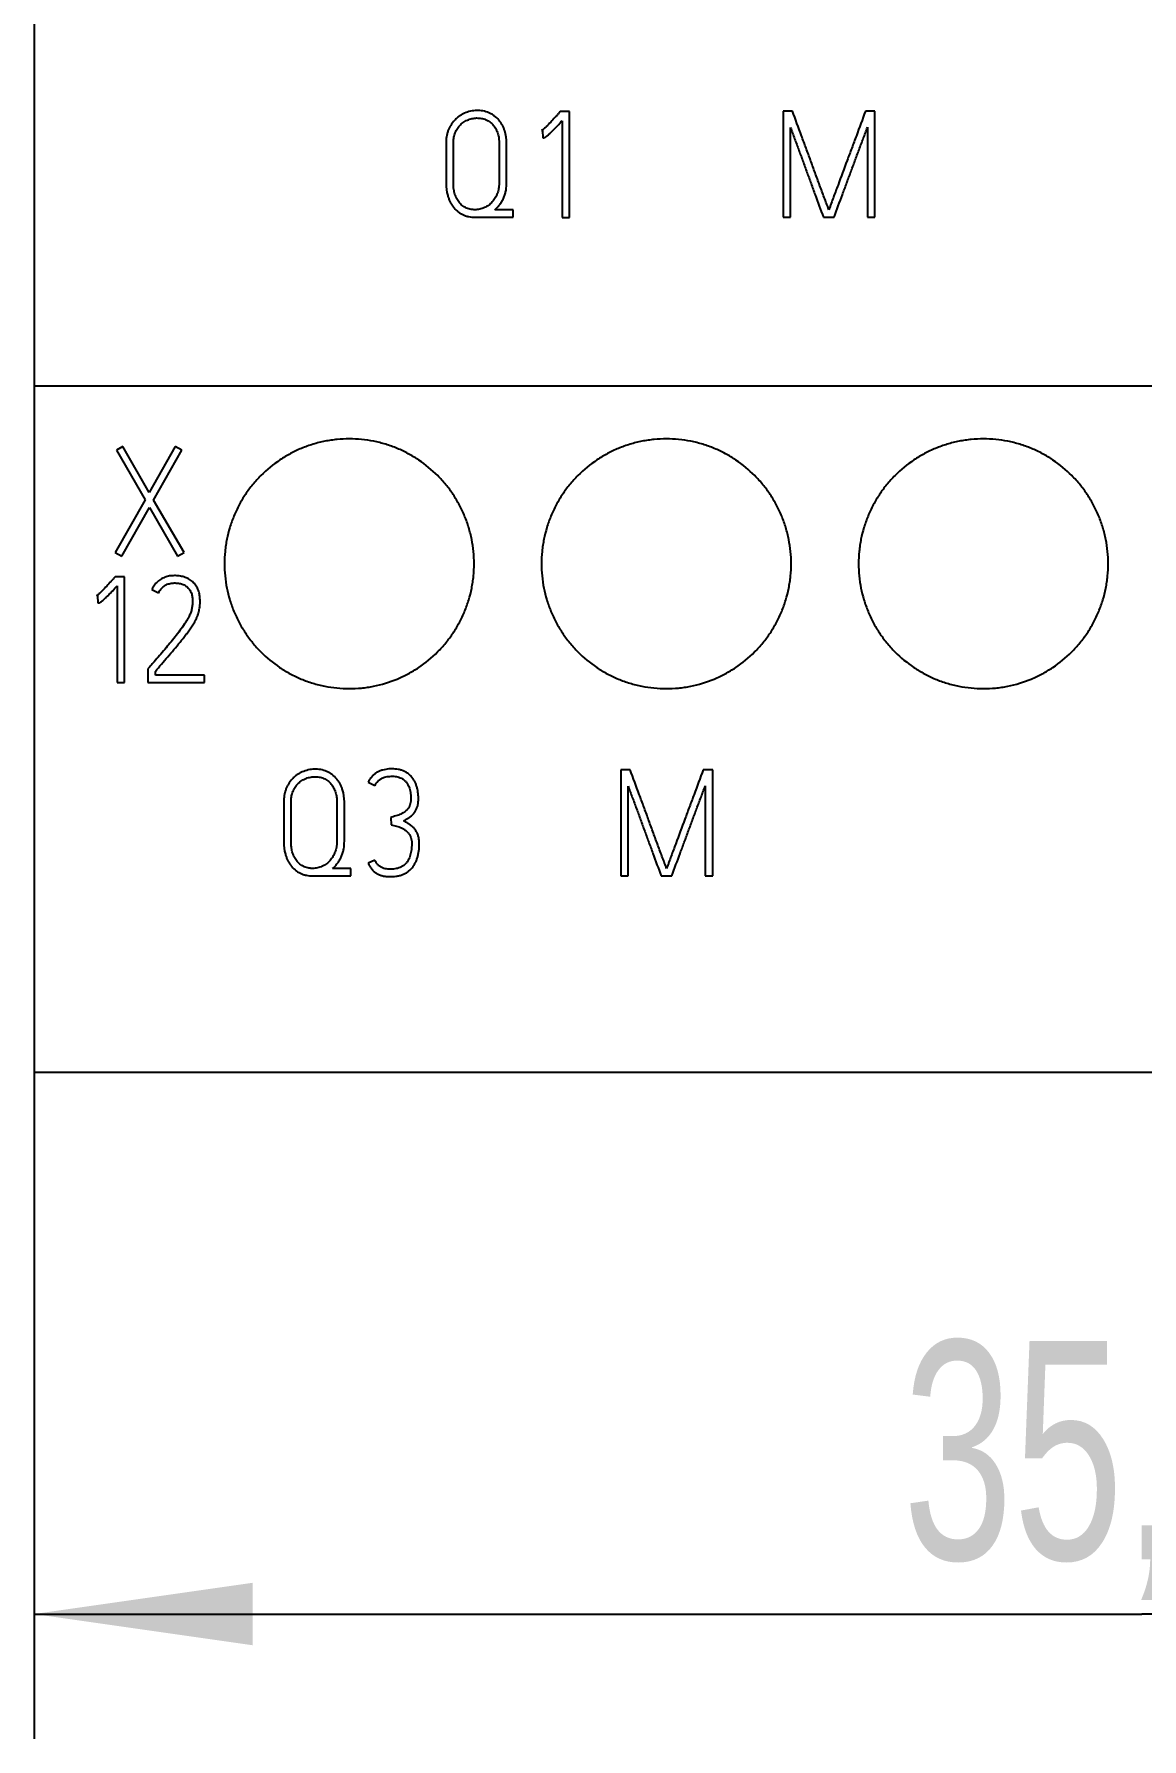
# Model space of a CAD drawing. Extents: x 0 to 420, y 0 to 297.
# Drawn here: x 109.27 to 127.02, y 130.97 to 158.27 of the extents above; entities that cross this region are included whole.
import ezdxf

# ---------------------------------------------------------------- set-up
doc = ezdxf.new("R2010")
doc.units = 0
doc.header["$LTSCALE"] = 23.1
for name, color, linetype in [('10000_FRONT', 7, 'CONTINUOUS'), ('10100_DIM_FRONT', 7, 'CONTINUOUS'), ('10500_FRONT_LABELING', 7, 'CONTINUOUS')]:
    doc.layers.add(name, color=color, linetype=linetype)
doc.styles.get("Standard").update_dxf_attribs({"font": 'txt', "width": 0.8})
doc.dimstyles.new('DIMSTYLE_1', dxfattribs={"dimtxt": 3.5, "dimasz": 3.5, "dimexe": 0.18, "dimexo": 0.0625, "dimgap": 0.09, "dimtad": 1, "dimtxsty": 'STANDARD', "dimcen": 0.09, "dimazin": 3, "dimtp": 0.05, "dimtm": 0.05, "dimtfac": 1, "dimtofl": 0, "dimtmove": 0, "dimatfit": 3, "dimtolj": 1})

# ---------------------------------------------------------------- blocks, each defined once
blk = doc.blocks.new('*D0')
at = {"layer": '10100_DIM_FRONT', "linetype": 'CONTINUOUS'}
for p, q in [((109.270844, 186.639203), (109.270844, 130.967761)), ((144.770844, 186.639203), (144.770844, 130.967761)), ((109.270844, 132.967761), (127.020844, 132.967761)), ((144.770844, 132.967761), (127.020844, 132.967761))]:
    blk.add_line(p, q, dxfattribs=at)
for points in [[(112.770844, 133.467761), (109.270844, 132.967761), (112.770844, 132.467761)], [(141.270844, 132.467761), (144.770844, 132.967761), (141.270844, 133.467761)]]:
    blk.add_solid(points, dxfattribs=at)
at = {"layer": '10100_DIM_FRONT', "linetype": 'CONTINUOUS', "width": 0.678571}
blk.add_text('35,5', height=3.5, dxfattribs=at).set_placement((123.190186, 133.842761))

msp = doc.modelspace()

# ---------------------------------------------------------------- linework, layer by layer
at = {"layer": '10000_FRONT', "color": 7, "linetype": 'CONTINUOUS'}
for p, q in [((109.271, 231.64), (109.271, 141.64)), ((109.271, 152.64), (144.771, 152.64)), ((144.771, 141.64), (109.271, 141.64))]:
    msp.add_line(p, q, dxfattribs=at)
for points, knots in [([(116.321, 149.79), (116.321, 149.856), (116.318, 149.921), (116.305, 150.051), (116.295, 150.115), (116.27, 150.242), (116.254, 150.306), (116.226, 150.4), (116.216, 150.431), (116.194, 150.493), (116.182, 150.523), (116.144, 150.614), (116.089, 150.732), (116.022, 150.844), (115.968, 150.925), (115.949, 150.952), (115.91, 151.005), (115.89, 151.031), (115.828, 151.107), (115.784, 151.156), (115.645, 151.294), (115.545, 151.377), (115.422, 151.46), (115.408, 151.469), (115.38, 151.487), (115.366, 151.495), (115.324, 151.521), (115.295, 151.537), (115.209, 151.584), (115.15, 151.612), (115.029, 151.662), (114.968, 151.684), (114.874, 151.713), (114.842, 151.721), (114.778, 151.738), (114.746, 151.745), (114.648, 151.764), (114.519, 151.784), (114.388, 151.79), (114.257, 151.79), (114.192, 151.787), (114.093, 151.778), (114.06, 151.773), (113.995, 151.764), (113.963, 151.758), (113.866, 151.739), (113.803, 151.723), (113.678, 151.685), (113.616, 151.663), (113.525, 151.625), (113.495, 151.612), (113.45, 151.591), (113.435, 151.584), (113.406, 151.569), (113.333, 151.531), (113.263, 151.489), (113.1, 151.38), (112.999, 151.297), (112.882, 151.18), (112.86, 151.156), (112.816, 151.108), (112.794, 151.083), (112.732, 151.007), (112.693, 150.955), (112.621, 150.846), (112.588, 150.79), (112.541, 150.704), (112.527, 150.674), (112.498, 150.615), (112.485, 150.585), (112.448, 150.494), (112.404, 150.371), (112.372, 150.245), (112.353, 150.15), (112.348, 150.117), (112.338, 150.053), (112.334, 150.02), (112.324, 149.922), (112.321, 149.856), (112.321, 149.79)], [0, 0, 0, 0, 0.03125, 0.03125, 0.0625, 0.0625, 0.09375, 0.09375, 0.109375, 0.109375, 0.125, 0.125, 0.15625, 0.1875, 0.1875, 0.203125, 0.203125, 0.21875, 0.21875, 0.25, 0.25, 0.3125, 0.3125, 0.320312, 0.320312, 0.328125, 0.328125, 0.34375, 0.34375, 0.375, 0.375, 0.40625, 0.40625, 0.421875, 0.421875, 0.4375, 0.4375, 0.46875, 0.5, 0.5, 0.53125, 0.53125, 0.546875, 0.546875, 0.5625, 0.5625, 0.59375, 0.59375, 0.625, 0.625, 0.640625, 0.640625, 0.648438, 0.648438, 0.65625, 0.6875, 0.6875, 0.75, 0.75, 0.765625, 0.765625, 0.78125, 0.78125, 0.8125, 0.8125, 0.84375, 0.84375, 0.859375, 0.859375, 0.875, 0.875, 0.90625, 0.9375, 0.9375, 0.953125, 0.953125, 0.96875, 0.96875, 1, 1, 1, 1]), ([(121.401, 149.79), (121.401, 149.856), (121.398, 149.921), (121.385, 150.051), (121.375, 150.115), (121.35, 150.242), (121.334, 150.306), (121.306, 150.4), (121.296, 150.431), (121.274, 150.493), (121.262, 150.523), (121.224, 150.614), (121.169, 150.732), (121.102, 150.844), (121.048, 150.925), (121.029, 150.952), (120.99, 151.005), (120.97, 151.031), (120.908, 151.107), (120.864, 151.156), (120.725, 151.294), (120.625, 151.377), (120.502, 151.46), (120.488, 151.469), (120.46, 151.487), (120.446, 151.495), (120.404, 151.521), (120.375, 151.537), (120.289, 151.584), (120.23, 151.612), (120.109, 151.662), (120.048, 151.684), (119.954, 151.713), (119.922, 151.721), (119.858, 151.738), (119.826, 151.745), (119.728, 151.764), (119.599, 151.784), (119.468, 151.79), (119.337, 151.79), (119.272, 151.787), (119.173, 151.778), (119.14, 151.773), (119.075, 151.764), (119.043, 151.758), (118.946, 151.739), (118.883, 151.723), (118.758, 151.685), (118.696, 151.663), (118.605, 151.625), (118.575, 151.612), (118.53, 151.591), (118.515, 151.584), (118.486, 151.569), (118.413, 151.531), (118.343, 151.489), (118.18, 151.38), (118.079, 151.297), (117.962, 151.18), (117.94, 151.156), (117.896, 151.108), (117.874, 151.083), (117.812, 151.007), (117.773, 150.955), (117.701, 150.846), (117.668, 150.79), (117.621, 150.704), (117.607, 150.674), (117.578, 150.615), (117.565, 150.585), (117.528, 150.494), (117.484, 150.371), (117.452, 150.245), (117.433, 150.15), (117.428, 150.117), (117.418, 150.053), (117.414, 150.02), (117.404, 149.922), (117.401, 149.856), (117.401, 149.79)], [0, 0, 0, 0, 0.03125, 0.03125, 0.0625, 0.0625, 0.09375, 0.09375, 0.109375, 0.109375, 0.125, 0.125, 0.15625, 0.1875, 0.1875, 0.203125, 0.203125, 0.21875, 0.21875, 0.25, 0.25, 0.3125, 0.3125, 0.320312, 0.320312, 0.328125, 0.328125, 0.34375, 0.34375, 0.375, 0.375, 0.40625, 0.40625, 0.421875, 0.421875, 0.4375, 0.4375, 0.46875, 0.5, 0.5, 0.53125, 0.53125, 0.546875, 0.546875, 0.5625, 0.5625, 0.59375, 0.59375, 0.625, 0.625, 0.640625, 0.640625, 0.648438, 0.648438, 0.65625, 0.6875, 0.6875, 0.75, 0.75, 0.765625, 0.765625, 0.78125, 0.78125, 0.8125, 0.8125, 0.84375, 0.84375, 0.859375, 0.859375, 0.875, 0.875, 0.90625, 0.9375, 0.9375, 0.953125, 0.953125, 0.96875, 0.96875, 1, 1, 1, 1]), ([(126.481, 149.79), (126.481, 149.856), (126.478, 149.921), (126.465, 150.051), (126.455, 150.115), (126.43, 150.242), (126.414, 150.306), (126.386, 150.4), (126.376, 150.431), (126.354, 150.493), (126.342, 150.523), (126.304, 150.614), (126.249, 150.732), (126.182, 150.844), (126.128, 150.925), (126.109, 150.952), (126.07, 151.005), (126.05, 151.031), (125.988, 151.107), (125.944, 151.156), (125.805, 151.294), (125.705, 151.377), (125.582, 151.46), (125.568, 151.469), (125.54, 151.487), (125.526, 151.495), (125.484, 151.521), (125.455, 151.537), (125.369, 151.584), (125.31, 151.612), (125.189, 151.662), (125.128, 151.684), (125.034, 151.713), (125.002, 151.721), (124.938, 151.738), (124.906, 151.745), (124.808, 151.764), (124.679, 151.784), (124.548, 151.79), (124.417, 151.79), (124.352, 151.787), (124.253, 151.778), (124.22, 151.773), (124.155, 151.764), (124.123, 151.758), (124.026, 151.739), (123.963, 151.723), (123.838, 151.685), (123.776, 151.663), (123.685, 151.625), (123.655, 151.612), (123.61, 151.591), (123.595, 151.584), (123.566, 151.569), (123.493, 151.531), (123.423, 151.489), (123.26, 151.38), (123.159, 151.297), (123.042, 151.18), (123.02, 151.156), (122.976, 151.108), (122.954, 151.083), (122.892, 151.007), (122.853, 150.955), (122.781, 150.846), (122.748, 150.79), (122.701, 150.704), (122.687, 150.674), (122.658, 150.615), (122.645, 150.585), (122.608, 150.494), (122.564, 150.371), (122.532, 150.245), (122.513, 150.15), (122.508, 150.117), (122.498, 150.053), (122.494, 150.02), (122.484, 149.922), (122.481, 149.856), (122.481, 149.79)], [0, 0, 0, 0, 0.03125, 0.03125, 0.0625, 0.0625, 0.09375, 0.09375, 0.109375, 0.109375, 0.125, 0.125, 0.15625, 0.1875, 0.1875, 0.203125, 0.203125, 0.21875, 0.21875, 0.25, 0.25, 0.3125, 0.3125, 0.320312, 0.320312, 0.328125, 0.328125, 0.34375, 0.34375, 0.375, 0.375, 0.40625, 0.40625, 0.421875, 0.421875, 0.4375, 0.4375, 0.46875, 0.5, 0.5, 0.53125, 0.53125, 0.546875, 0.546875, 0.5625, 0.5625, 0.59375, 0.59375, 0.625, 0.625, 0.640625, 0.640625, 0.648438, 0.648438, 0.65625, 0.6875, 0.6875, 0.75, 0.75, 0.765625, 0.765625, 0.78125, 0.78125, 0.8125, 0.8125, 0.84375, 0.84375, 0.859375, 0.859375, 0.875, 0.875, 0.90625, 0.9375, 0.9375, 0.953125, 0.953125, 0.96875, 0.96875, 1, 1, 1, 1]), ([(112.321, 149.79), (112.321, 149.724), (112.324, 149.659), (112.337, 149.53), (112.346, 149.465), (112.372, 149.338), (112.387, 149.275), (112.416, 149.181), (112.426, 149.15), (112.448, 149.088), (112.46, 149.057), (112.497, 148.966), (112.553, 148.849), (112.619, 148.737), (112.674, 148.655), (112.692, 148.629), (112.731, 148.576), (112.752, 148.55), (112.814, 148.473), (112.858, 148.425), (112.996, 148.286), (113.097, 148.203), (113.219, 148.121), (113.233, 148.112), (113.261, 148.094), (113.275, 148.085), (113.318, 148.06), (113.346, 148.044), (113.433, 147.997), (113.492, 147.969), (113.612, 147.919), (113.674, 147.897), (113.768, 147.868), (113.8, 147.859), (113.864, 147.843), (113.896, 147.836), (113.993, 147.816), (114.123, 147.797), (114.254, 147.79), (114.384, 147.79), (114.45, 147.793), (114.548, 147.803), (114.581, 147.807), (114.647, 147.817), (114.809, 147.845), (114.965, 147.892), (115.117, 147.955), (115.147, 147.968), (115.191, 147.99), (115.206, 147.997), (115.236, 148.012), (115.309, 148.05), (115.379, 148.092), (115.542, 148.201), (115.643, 148.284), (115.759, 148.4), (115.782, 148.424), (115.826, 148.473), (115.847, 148.498), (115.909, 148.574), (115.948, 148.626), (116.021, 148.734), (116.054, 148.79), (116.1, 148.877), (116.115, 148.906), (116.143, 148.966), (116.157, 148.996), (116.194, 149.086), (116.238, 149.209), (116.269, 149.335), (116.289, 149.431), (116.294, 149.463), (116.304, 149.528), (116.308, 149.56), (116.318, 149.659), (116.321, 149.724), (116.321, 149.79)], [0, 0, 0, 0, 0.03125, 0.03125, 0.0625, 0.0625, 0.09375, 0.09375, 0.109375, 0.109375, 0.125, 0.125, 0.15625, 0.1875, 0.1875, 0.203125, 0.203125, 0.21875, 0.21875, 0.25, 0.25, 0.3125, 0.3125, 0.320312, 0.320312, 0.328125, 0.328125, 0.34375, 0.34375, 0.375, 0.375, 0.40625, 0.40625, 0.421875, 0.421875, 0.4375, 0.4375, 0.46875, 0.5, 0.5, 0.53125, 0.53125, 0.546875, 0.546875, 0.5625, 0.625, 0.625, 0.640625, 0.640625, 0.648438, 0.648438, 0.65625, 0.6875, 0.6875, 0.75, 0.75, 0.765625, 0.765625, 0.78125, 0.78125, 0.8125, 0.8125, 0.84375, 0.84375, 0.859375, 0.859375, 0.875, 0.875, 0.90625, 0.9375, 0.9375, 0.953125, 0.953125, 0.96875, 0.96875, 1, 1, 1, 1]), ([(117.401, 149.79), (117.401, 149.724), (117.404, 149.659), (117.417, 149.53), (117.426, 149.465), (117.452, 149.338), (117.467, 149.275), (117.496, 149.181), (117.506, 149.15), (117.528, 149.088), (117.54, 149.057), (117.577, 148.966), (117.633, 148.849), (117.699, 148.737), (117.754, 148.655), (117.772, 148.629), (117.811, 148.576), (117.832, 148.55), (117.894, 148.473), (117.938, 148.425), (118.076, 148.286), (118.177, 148.203), (118.299, 148.121), (118.313, 148.112), (118.341, 148.094), (118.355, 148.085), (118.398, 148.06), (118.426, 148.044), (118.513, 147.997), (118.572, 147.969), (118.692, 147.919), (118.754, 147.897), (118.848, 147.868), (118.88, 147.859), (118.944, 147.843), (118.976, 147.836), (119.073, 147.816), (119.203, 147.797), (119.334, 147.79), (119.464, 147.79), (119.53, 147.793), (119.628, 147.803), (119.661, 147.807), (119.727, 147.817), (119.889, 147.845), (120.045, 147.892), (120.197, 147.955), (120.227, 147.968), (120.271, 147.99), (120.286, 147.997), (120.316, 148.012), (120.389, 148.05), (120.459, 148.092), (120.622, 148.201), (120.723, 148.284), (120.839, 148.4), (120.862, 148.424), (120.906, 148.473), (120.927, 148.498), (120.989, 148.574), (121.028, 148.626), (121.101, 148.734), (121.134, 148.79), (121.18, 148.877), (121.195, 148.906), (121.223, 148.966), (121.237, 148.996), (121.274, 149.086), (121.318, 149.209), (121.349, 149.335), (121.369, 149.431), (121.374, 149.463), (121.384, 149.528), (121.388, 149.56), (121.398, 149.659), (121.401, 149.724), (121.401, 149.79)], [0, 0, 0, 0, 0.03125, 0.03125, 0.0625, 0.0625, 0.09375, 0.09375, 0.109375, 0.109375, 0.125, 0.125, 0.15625, 0.1875, 0.1875, 0.203125, 0.203125, 0.21875, 0.21875, 0.25, 0.25, 0.3125, 0.3125, 0.320312, 0.320312, 0.328125, 0.328125, 0.34375, 0.34375, 0.375, 0.375, 0.40625, 0.40625, 0.421875, 0.421875, 0.4375, 0.4375, 0.46875, 0.5, 0.5, 0.53125, 0.53125, 0.546875, 0.546875, 0.5625, 0.625, 0.625, 0.640625, 0.640625, 0.648438, 0.648438, 0.65625, 0.6875, 0.6875, 0.75, 0.75, 0.765625, 0.765625, 0.78125, 0.78125, 0.8125, 0.8125, 0.84375, 0.84375, 0.859375, 0.859375, 0.875, 0.875, 0.90625, 0.9375, 0.9375, 0.953125, 0.953125, 0.96875, 0.96875, 1, 1, 1, 1]), ([(122.481, 149.79), (122.481, 149.724), (122.484, 149.659), (122.497, 149.53), (122.506, 149.465), (122.532, 149.338), (122.547, 149.275), (122.576, 149.181), (122.586, 149.15), (122.608, 149.088), (122.62, 149.057), (122.657, 148.966), (122.713, 148.849), (122.779, 148.737), (122.834, 148.655), (122.852, 148.629), (122.891, 148.576), (122.912, 148.55), (122.974, 148.473), (123.018, 148.425), (123.156, 148.286), (123.257, 148.203), (123.379, 148.121), (123.393, 148.112), (123.421, 148.094), (123.435, 148.085), (123.478, 148.06), (123.506, 148.044), (123.593, 147.997), (123.652, 147.969), (123.772, 147.919), (123.834, 147.897), (123.928, 147.868), (123.96, 147.859), (124.024, 147.843), (124.056, 147.836), (124.153, 147.816), (124.283, 147.797), (124.414, 147.79), (124.544, 147.79), (124.61, 147.793), (124.708, 147.803), (124.741, 147.807), (124.807, 147.817), (124.969, 147.845), (125.125, 147.892), (125.277, 147.955), (125.307, 147.968), (125.351, 147.99), (125.366, 147.997), (125.396, 148.012), (125.469, 148.05), (125.539, 148.092), (125.702, 148.201), (125.803, 148.284), (125.919, 148.4), (125.942, 148.424), (125.986, 148.473), (126.007, 148.498), (126.069, 148.574), (126.108, 148.626), (126.181, 148.734), (126.214, 148.79), (126.26, 148.877), (126.275, 148.906), (126.303, 148.966), (126.317, 148.996), (126.354, 149.086), (126.398, 149.209), (126.429, 149.335), (126.449, 149.431), (126.454, 149.463), (126.464, 149.528), (126.468, 149.56), (126.478, 149.659), (126.481, 149.724), (126.481, 149.79)], [0, 0, 0, 0, 0.03125, 0.03125, 0.0625, 0.0625, 0.09375, 0.09375, 0.109375, 0.109375, 0.125, 0.125, 0.15625, 0.1875, 0.1875, 0.203125, 0.203125, 0.21875, 0.21875, 0.25, 0.25, 0.3125, 0.3125, 0.320312, 0.320312, 0.328125, 0.328125, 0.34375, 0.34375, 0.375, 0.375, 0.40625, 0.40625, 0.421875, 0.421875, 0.4375, 0.4375, 0.46875, 0.5, 0.5, 0.53125, 0.53125, 0.546875, 0.546875, 0.5625, 0.625, 0.625, 0.640625, 0.640625, 0.648438, 0.648438, 0.65625, 0.6875, 0.6875, 0.75, 0.75, 0.765625, 0.765625, 0.78125, 0.78125, 0.8125, 0.8125, 0.84375, 0.84375, 0.859375, 0.859375, 0.875, 0.875, 0.90625, 0.9375, 0.9375, 0.953125, 0.953125, 0.96875, 0.96875, 1, 1, 1, 1])]:
    msp.add_open_spline(points, degree=3, knots=knots, dxfattribs=at)
at = {"layer": '10500_FRONT_LABELING', "color": 7, "linetype": 'CONTINUOUS'}
for p, q in [((117.701, 157.031), (117.684, 157.012)), ((117.849, 157.031), (117.701, 157.031)), ((117.849, 155.338), (117.849, 157.031)), ((121.271, 157.04), (121.271, 155.34)), ((121.422, 157.04), (121.271, 157.04)), ((122.744, 157.04), (122.591, 157.04)), ((122.744, 155.34), (122.744, 157.04)), ((117.731, 156.885), (117.731, 155.338)), ((121.391, 155.34), (121.391, 156.776)), ((122.624, 156.781), (122.624, 155.34)), ((115.871, 156.526), (115.871, 155.883)), ((115.989, 155.883), (115.989, 156.526)), ((116.722, 156.526), (116.722, 155.897)), ((116.842, 155.897), (116.842, 156.526)), ((117.401, 156.727), (117.415, 156.731)), ((117.415, 156.731), (117.422, 156.611)), ((116.946, 155.46), (116.654, 155.46)), ((116.946, 155.34), (116.946, 155.46)), ((116.333, 155.34), (116.946, 155.34)), ((117.731, 155.338), (117.849, 155.338)), ((121.271, 155.34), (121.391, 155.34)), ((121.917, 155.34), (122.089, 155.34)), ((122.624, 155.34), (122.744, 155.34)), ((110.691, 151.666), (110.59, 151.607)), ((110.59, 151.607), (111.049, 150.813)), ((111.116, 150.93), (110.691, 151.666)), ((111.533, 151.666), (111.116, 150.93)), ((111.186, 150.81), (111.639, 151.607)), ((111.639, 151.607), (111.533, 151.666)), ((111.049, 150.813), (110.571, 149.971)), ((111.674, 149.971), (111.186, 150.81)), ((110.675, 149.912), (111.118, 150.692)), ((111.118, 150.692), (111.571, 149.912)), ((110.571, 149.971), (110.675, 149.912)), ((111.571, 149.912), (111.674, 149.971)), ((110.57, 149.581), (110.554, 149.562)), ((110.719, 149.581), (110.57, 149.581)), ((110.601, 149.435), (110.601, 147.888)), ((110.719, 147.888), (110.719, 149.581)), ((111.16, 149.38), (111.266, 149.326)), ((110.271, 149.277), (110.285, 149.281)), ((110.285, 149.281), (110.292, 149.161)), ((111.11, 148.124), (111.096, 148.107)), ((111.096, 148.107), (111.096, 147.89)), ((111.214, 148.008), (111.214, 148.065)), ((112.002, 148.008), (111.214, 148.008)), ((112.002, 147.89), (112.002, 148.008)), ((110.601, 147.888), (110.719, 147.888)), ((111.096, 147.89), (112.002, 147.89)), ((118.671, 146.49), (118.671, 144.79)), ((118.822, 146.49), (118.671, 146.49)), ((120.144, 146.49), (119.991, 146.49)), ((120.144, 144.79), (120.144, 146.49)), ((114.624, 146.292), (114.733, 146.238)), ((118.791, 144.79), (118.791, 146.226)), ((120.024, 146.231), (120.024, 144.79)), ((113.271, 145.976), (113.271, 145.333)), ((113.389, 145.333), (113.389, 145.976)), ((114.122, 145.976), (114.122, 145.347)), ((114.242, 145.347), (114.242, 145.976)), ((114.985, 145.726), (114.992, 145.608)), ((114.733, 145.042), (114.624, 144.993)), ((113.733, 144.79), (114.346, 144.79)), ((114.346, 144.91), (114.054, 144.91)), ((114.346, 144.79), (114.346, 144.91)), ((118.671, 144.79), (118.791, 144.79)), ((119.317, 144.79), (119.489, 144.79)), ((120.024, 144.79), (120.144, 144.79))]:
    msp.add_line(p, q, dxfattribs=at)
for points, knots in [([(116.842, 156.526), (116.842, 156.593), (116.834, 156.658), (116.808, 156.738), (116.802, 156.753), (116.789, 156.784), (116.782, 156.799), (116.766, 156.828), (116.757, 156.842), (116.743, 156.863), (116.738, 156.869), (116.728, 156.883), (116.723, 156.889), (116.696, 156.921), (116.671, 156.943), (116.631, 156.973), (116.617, 156.982), (116.588, 156.999), (116.573, 157.006), (116.527, 157.026), (116.496, 157.036), (116.446, 157.045), (116.429, 157.047), (116.396, 157.049), (116.379, 157.05), (116.346, 157.049), (116.329, 157.048), (116.296, 157.044), (116.279, 157.041), (116.231, 157.03), (116.199, 157.019), (116.153, 156.999), (116.138, 156.992), (116.109, 156.975), (116.095, 156.966), (116.068, 156.947), (116.055, 156.937), (116.036, 156.921), (116.03, 156.915), (116.018, 156.903), (116.012, 156.897), (115.983, 156.867), (115.963, 156.84), (115.937, 156.798), (115.93, 156.783), (115.915, 156.753), (115.908, 156.738), (115.897, 156.707), (115.892, 156.691), (115.884, 156.659), (115.881, 156.642), (115.876, 156.61), (115.874, 156.593), (115.871, 156.56), (115.871, 156.543), (115.871, 156.526)], [0, 0, 0, 0, 0.125, 0.125, 0.15625, 0.15625, 0.1875, 0.1875, 0.21875, 0.21875, 0.234375, 0.234375, 0.25, 0.25, 0.3125, 0.3125, 0.34375, 0.34375, 0.375, 0.375, 0.4375, 0.4375, 0.46875, 0.46875, 0.5, 0.5, 0.53125, 0.53125, 0.5625, 0.5625, 0.625, 0.625, 0.65625, 0.65625, 0.6875, 0.6875, 0.71875, 0.71875, 0.734375, 0.734375, 0.75, 0.75, 0.8125, 0.8125, 0.84375, 0.84375, 0.875, 0.875, 0.90625, 0.90625, 0.9375, 0.9375, 0.96875, 0.96875, 1, 1, 1, 1]), ([(117.684, 157.012), (117.673, 156.999), (117.662, 156.987), (117.639, 156.962), (117.628, 156.95), (117.594, 156.913), (117.571, 156.888), (117.525, 156.84), (117.501, 156.815), (117.465, 156.78), (117.453, 156.769), (117.434, 156.752), (117.428, 156.747), (117.415, 156.736), (117.408, 156.731), (117.401, 156.727)], [0, 0, 0, 0, 0.125, 0.125, 0.25, 0.25, 0.5, 0.5, 0.75, 0.75, 0.875, 0.875, 0.9375, 0.9375, 1, 1, 1, 1]), ([(122.006, 155.46), (121.999, 155.476), (121.993, 155.493), (121.98, 155.526), (121.974, 155.542), (121.956, 155.591), (121.943, 155.624), (121.906, 155.723), (121.882, 155.788), (121.833, 155.92), (121.808, 155.986), (121.772, 156.085), (121.76, 156.118), (121.736, 156.184), (121.724, 156.217), (121.701, 156.283), (121.689, 156.316), (121.665, 156.382), (121.652, 156.415), (121.628, 156.48), (121.616, 156.513), (121.591, 156.579), (121.53, 156.744), (121.47, 156.909), (121.422, 157.04)], [0, 0, 0, 0, 0.03125, 0.03125, 0.0625, 0.0625, 0.125, 0.125, 0.25, 0.25, 0.375, 0.375, 0.4375, 0.4375, 0.5, 0.5, 0.5625, 0.5625, 0.625, 0.625, 0.6875, 0.6875, 0.75, 1, 1, 1, 1]), ([(122.591, 157.04), (122.543, 156.908), (122.494, 156.777), (122.421, 156.579), (122.397, 156.514), (122.347, 156.382), (122.322, 156.316), (122.249, 156.119), (122.201, 155.987), (122.127, 155.79), (122.102, 155.724), (122.066, 155.626), (122.054, 155.593), (122.036, 155.543), (122.03, 155.527), (122.018, 155.494), (122.012, 155.477), (122.006, 155.46)], [0, 0, 0, 0, 0.25, 0.25, 0.375, 0.375, 0.5, 0.5, 0.75, 0.75, 0.875, 0.875, 0.9375, 0.9375, 0.96875, 0.96875, 1, 1, 1, 1]), ([(115.989, 156.526), (115.989, 156.552), (115.99, 156.577), (115.998, 156.627), (116.004, 156.651), (116.016, 156.688), (116.021, 156.7), (116.032, 156.723), (116.038, 156.734), (116.051, 156.756), (116.057, 156.766), (116.072, 156.787), (116.081, 156.797), (116.106, 156.826), (116.125, 156.842), (116.156, 156.865), (116.167, 156.872), (116.189, 156.884), (116.201, 156.89), (116.236, 156.905), (116.26, 156.913), (116.298, 156.922), (116.31, 156.924), (116.336, 156.928), (116.348, 156.929), (116.374, 156.93), (116.386, 156.929), (116.412, 156.928), (116.425, 156.926), (116.462, 156.92), (116.487, 156.912), (116.522, 156.897), (116.533, 156.892), (116.555, 156.879), (116.566, 156.872), (116.597, 156.849), (116.615, 156.831), (116.648, 156.792), (116.662, 156.77), (116.679, 156.736), (116.684, 156.725), (116.694, 156.701), (116.698, 156.689), (116.709, 156.653), (116.714, 156.628), (116.721, 156.577), (116.722, 156.552), (116.722, 156.526)], [0, 0, 0, 0, 0.0625, 0.0625, 0.125, 0.125, 0.15625, 0.15625, 0.1875, 0.1875, 0.21875, 0.21875, 0.25, 0.25, 0.3125, 0.3125, 0.34375, 0.34375, 0.375, 0.375, 0.4375, 0.4375, 0.46875, 0.46875, 0.5, 0.5, 0.53125, 0.53125, 0.5625, 0.5625, 0.625, 0.625, 0.65625, 0.65625, 0.6875, 0.6875, 0.75, 0.75, 0.8125, 0.8125, 0.84375, 0.84375, 0.875, 0.875, 0.9375, 0.9375, 1, 1, 1, 1]), ([(117.422, 156.611), (117.427, 156.611), (117.431, 156.612), (117.44, 156.614), (117.444, 156.615), (117.452, 156.618), (117.456, 156.62), (117.464, 156.624), (117.467, 156.626), (117.478, 156.634), (117.485, 156.639), (117.499, 156.65), (117.505, 156.656), (117.525, 156.673), (117.537, 156.685), (117.562, 156.709), (117.575, 156.721), (117.612, 156.758), (117.636, 156.783), (117.684, 156.834), (117.707, 156.859), (117.731, 156.885)], [0, 0, 0, 0, 0.03125, 0.03125, 0.0625, 0.0625, 0.09375, 0.09375, 0.125, 0.125, 0.1875, 0.1875, 0.25, 0.25, 0.375, 0.375, 0.5, 0.5, 0.75, 0.75, 1, 1, 1, 1]), ([(121.391, 156.776), (121.412, 156.716), (121.434, 156.656), (121.478, 156.537), (121.501, 156.477), (121.545, 156.357), (121.567, 156.298), (121.61, 156.178), (121.632, 156.118), (121.665, 156.028), (121.676, 155.998), (121.698, 155.939), (121.709, 155.909), (121.742, 155.819), (121.764, 155.759), (121.829, 155.579), (121.873, 155.46), (121.917, 155.34)], [0, 0, 0, 0, 0.125, 0.125, 0.25, 0.25, 0.375, 0.375, 0.5, 0.5, 0.5625, 0.5625, 0.625, 0.625, 0.75, 0.75, 1, 1, 1, 1]), ([(122.089, 155.34), (122.133, 155.46), (122.178, 155.581), (122.244, 155.761), (122.267, 155.821), (122.3, 155.911), (122.311, 155.941), (122.333, 156.001), (122.344, 156.031), (122.378, 156.121), (122.4, 156.181), (122.444, 156.301), (122.467, 156.361), (122.511, 156.481), (122.534, 156.541), (122.579, 156.661), (122.602, 156.721), (122.624, 156.781)], [0, 0, 0, 0, 0.25, 0.25, 0.375, 0.375, 0.4375, 0.4375, 0.5, 0.5, 0.625, 0.625, 0.75, 0.75, 0.875, 0.875, 1, 1, 1, 1]), ([(115.871, 155.883), (115.871, 155.816), (115.879, 155.75), (115.902, 155.67), (115.908, 155.654), (115.92, 155.623), (115.926, 155.608), (115.941, 155.578), (115.948, 155.563), (115.961, 155.542), (115.966, 155.535), (115.975, 155.521), (115.98, 155.514), (116.005, 155.481), (116.028, 155.457), (116.067, 155.425), (116.081, 155.415), (116.109, 155.397), (116.138, 155.381), (116.169, 155.369), (116.201, 155.358), (116.217, 155.353), (116.266, 155.343), (116.299, 155.34), (116.333, 155.34)], [0, 0, 0, 0, 0.25, 0.25, 0.3125, 0.3125, 0.375, 0.375, 0.4375, 0.4375, 0.46875, 0.46875, 0.5, 0.5, 0.625, 0.625, 0.6875, 0.6875, 0.75, 0.8125, 0.8125, 0.875, 0.875, 1, 1, 1, 1]), ([(116.722, 155.897), (116.722, 155.87), (116.72, 155.844), (116.715, 155.805), (116.713, 155.792), (116.707, 155.766), (116.704, 155.754), (116.692, 155.716), (116.681, 155.692), (116.663, 155.657), (116.656, 155.645), (116.642, 155.623), (116.634, 155.612), (116.609, 155.582), (116.591, 155.563), (116.561, 155.538), (116.55, 155.53), (116.528, 155.516), (116.516, 155.509), (116.481, 155.491), (116.457, 155.481), (116.418, 155.47), (116.405, 155.468), (116.379, 155.463), (116.366, 155.462), (116.34, 155.46), (116.327, 155.46), (116.307, 155.461), (116.3, 155.462), (116.287, 155.463), (116.281, 155.464), (116.248, 155.469), (116.223, 155.477), (116.187, 155.493), (116.175, 155.499), (116.152, 155.512), (116.131, 155.528), (116.111, 155.545), (116.093, 155.564), (116.084, 155.574), (116.059, 155.606), (116.046, 155.628), (116.029, 155.664), (116.024, 155.676), (116.015, 155.701), (116.011, 155.713), (116.001, 155.751), (115.996, 155.777), (115.99, 155.83), (115.989, 155.856), (115.989, 155.883)], [0, 0, 0, 0, 0.0625, 0.0625, 0.09375, 0.09375, 0.125, 0.125, 0.1875, 0.1875, 0.21875, 0.21875, 0.25, 0.25, 0.3125, 0.3125, 0.34375, 0.34375, 0.375, 0.375, 0.4375, 0.4375, 0.46875, 0.46875, 0.5, 0.5, 0.53125, 0.53125, 0.546875, 0.546875, 0.5625, 0.5625, 0.625, 0.625, 0.65625, 0.65625, 0.6875, 0.71875, 0.71875, 0.75, 0.75, 0.8125, 0.8125, 0.84375, 0.84375, 0.875, 0.875, 0.9375, 0.9375, 1, 1, 1, 1]), ([(116.654, 155.46), (116.67, 155.474), (116.684, 155.488), (116.712, 155.518), (116.725, 155.534), (116.743, 155.558), (116.749, 155.567), (116.76, 155.584), (116.765, 155.593), (116.78, 155.62), (116.789, 155.638), (116.805, 155.675), (116.812, 155.695), (116.824, 155.734), (116.829, 155.754), (116.839, 155.815), (116.842, 155.855), (116.842, 155.897)], [0, 0, 0, 0, 0.125, 0.125, 0.25, 0.25, 0.3125, 0.3125, 0.375, 0.375, 0.5, 0.5, 0.625, 0.625, 0.75, 0.75, 1, 1, 1, 1]), ([(110.554, 149.562), (110.543, 149.549), (110.531, 149.537), (110.509, 149.512), (110.497, 149.5), (110.463, 149.463), (110.441, 149.438), (110.394, 149.39), (110.371, 149.366), (110.335, 149.33), (110.323, 149.319), (110.304, 149.302), (110.298, 149.297), (110.285, 149.286), (110.278, 149.281), (110.271, 149.277)], [0, 0, 0, 0, 0.125, 0.125, 0.25, 0.25, 0.5, 0.5, 0.75, 0.75, 0.875, 0.875, 0.9375, 0.9375, 1, 1, 1, 1]), ([(110.292, 149.161), (110.297, 149.161), (110.301, 149.162), (110.309, 149.164), (110.314, 149.165), (110.322, 149.168), (110.326, 149.17), (110.333, 149.174), (110.337, 149.176), (110.348, 149.184), (110.355, 149.189), (110.368, 149.2), (110.375, 149.206), (110.395, 149.223), (110.407, 149.235), (110.432, 149.259), (110.445, 149.271), (110.482, 149.308), (110.506, 149.333), (110.554, 149.384), (110.577, 149.409), (110.601, 149.435)], [0, 0, 0, 0, 0.03125, 0.03125, 0.0625, 0.0625, 0.09375, 0.09375, 0.125, 0.125, 0.1875, 0.1875, 0.25, 0.25, 0.375, 0.375, 0.5, 0.5, 0.75, 0.75, 1, 1, 1, 1]), ([(111.266, 149.326), (111.275, 149.346), (111.287, 149.365), (111.307, 149.39), (111.315, 149.398), (111.331, 149.414), (111.347, 149.428), (111.365, 149.44), (111.384, 149.451), (111.394, 149.456), (111.424, 149.469), (111.446, 149.474), (111.478, 149.479), (111.489, 149.48), (111.511, 149.482), (111.522, 149.482), (111.555, 149.481), (111.577, 149.479), (111.609, 149.473), (111.62, 149.471), (111.641, 149.465), (111.651, 149.461), (111.672, 149.453), (111.681, 149.448), (111.7, 149.437), (111.71, 149.43), (111.726, 149.417), (111.734, 149.409), (111.745, 149.397), (111.749, 149.393), (111.756, 149.384), (111.759, 149.38), (111.768, 149.366), (111.774, 149.357), (111.784, 149.337), (111.788, 149.327), (111.799, 149.296), (111.803, 149.274), (111.808, 149.242), (111.809, 149.231), (111.81, 149.21), (111.811, 149.199), (111.81, 149.166), (111.809, 149.144), (111.803, 149.101), (111.799, 149.08), (111.792, 149.048), (111.789, 149.038), (111.783, 149.017), (111.78, 149.006), (111.768, 148.976), (111.759, 148.956), (111.74, 148.918), (111.729, 148.899), (111.706, 148.862), (111.695, 148.844), (111.659, 148.79), (111.634, 148.755), (111.583, 148.685), (111.556, 148.651), (111.502, 148.584), (111.475, 148.55), (111.419, 148.484), (111.392, 148.451), (111.336, 148.385), (111.308, 148.352), (111.252, 148.287), (111.223, 148.254), (111.181, 148.205), (111.167, 148.189), (111.138, 148.156), (111.124, 148.14), (111.11, 148.124)], [0, 0, 0, 0, 0.03125, 0.03125, 0.046875, 0.046875, 0.0625, 0.078125, 0.078125, 0.09375, 0.09375, 0.125, 0.125, 0.140625, 0.140625, 0.15625, 0.15625, 0.1875, 0.1875, 0.203125, 0.203125, 0.21875, 0.21875, 0.234375, 0.234375, 0.25, 0.25, 0.265625, 0.265625, 0.273438, 0.273438, 0.28125, 0.28125, 0.296875, 0.296875, 0.3125, 0.3125, 0.34375, 0.34375, 0.359375, 0.359375, 0.375, 0.375, 0.40625, 0.40625, 0.4375, 0.4375, 0.453125, 0.453125, 0.46875, 0.46875, 0.5, 0.5, 0.53125, 0.53125, 0.5625, 0.5625, 0.625, 0.625, 0.6875, 0.6875, 0.75, 0.75, 0.8125, 0.8125, 0.875, 0.875, 0.9375, 0.9375, 0.96875, 0.96875, 1, 1, 1, 1]), ([(111.214, 148.065), (111.247, 148.104), (111.28, 148.143), (111.346, 148.221), (111.379, 148.26), (111.446, 148.338), (111.479, 148.377), (111.545, 148.455), (111.577, 148.495), (111.642, 148.574), (111.674, 148.614), (111.72, 148.675), (111.735, 148.696), (111.765, 148.737), (111.78, 148.758), (111.808, 148.801), (111.822, 148.823), (111.848, 148.867), (111.86, 148.89), (111.881, 148.936), (111.891, 148.96), (111.907, 149.008), (111.913, 149.033), (111.923, 149.084), (111.927, 149.109), (111.931, 149.16), (111.931, 149.185), (111.929, 149.236), (111.927, 149.262), (111.918, 149.313), (111.912, 149.338), (111.899, 149.374), (111.893, 149.387), (111.882, 149.41), (111.876, 149.421), (111.862, 149.443), (111.855, 149.453), (111.839, 149.473), (111.83, 149.482), (111.812, 149.501), (111.802, 149.51), (111.782, 149.526), (111.771, 149.533), (111.749, 149.546), (111.738, 149.552), (111.714, 149.563), (111.702, 149.568), (111.666, 149.581), (111.641, 149.587), (111.603, 149.594), (111.59, 149.596), (111.564, 149.598), (111.551, 149.599), (111.512, 149.6), (111.487, 149.599), (111.448, 149.595), (111.435, 149.593), (111.41, 149.588), (111.397, 149.584), (111.36, 149.573), (111.337, 149.562), (111.303, 149.543), (111.292, 149.536), (111.271, 149.521), (111.251, 149.505), (111.233, 149.487), (111.215, 149.468), (111.207, 149.458), (111.184, 149.426), (111.17, 149.404), (111.16, 149.38)], [0, 0, 0, 0, 0.0625, 0.0625, 0.125, 0.125, 0.1875, 0.1875, 0.25, 0.25, 0.3125, 0.3125, 0.34375, 0.34375, 0.375, 0.375, 0.40625, 0.40625, 0.4375, 0.4375, 0.46875, 0.46875, 0.5, 0.5, 0.53125, 0.53125, 0.5625, 0.5625, 0.59375, 0.59375, 0.625, 0.625, 0.640625, 0.640625, 0.65625, 0.65625, 0.671875, 0.671875, 0.6875, 0.6875, 0.703125, 0.703125, 0.71875, 0.71875, 0.734375, 0.734375, 0.75, 0.75, 0.78125, 0.78125, 0.796875, 0.796875, 0.8125, 0.8125, 0.84375, 0.84375, 0.859375, 0.859375, 0.875, 0.875, 0.90625, 0.90625, 0.921875, 0.921875, 0.9375, 0.953125, 0.953125, 0.96875, 0.96875, 1, 1, 1, 1]), ([(114.242, 145.976), (114.242, 146.043), (114.234, 146.108), (114.208, 146.187), (114.202, 146.203), (114.189, 146.234), (114.182, 146.249), (114.166, 146.278), (114.158, 146.292), (114.144, 146.312), (114.139, 146.319), (114.128, 146.332), (114.123, 146.339), (114.096, 146.37), (114.072, 146.393), (114.032, 146.423), (114.018, 146.432), (113.988, 146.449), (113.974, 146.456), (113.928, 146.476), (113.896, 146.486), (113.846, 146.495), (113.829, 146.497), (113.796, 146.499), (113.779, 146.5), (113.746, 146.499), (113.729, 146.498), (113.696, 146.494), (113.679, 146.491), (113.63, 146.48), (113.599, 146.469), (113.56, 146.452), (113.553, 146.449), (113.538, 146.441), (113.53, 146.437), (113.509, 146.425), (113.495, 146.416), (113.467, 146.397), (113.454, 146.387), (113.435, 146.37), (113.429, 146.365), (113.417, 146.353), (113.411, 146.347), (113.383, 146.317), (113.363, 146.29), (113.337, 146.248), (113.329, 146.233), (113.315, 146.203), (113.308, 146.187), (113.297, 146.156), (113.292, 146.141), (113.284, 146.109), (113.281, 146.092), (113.276, 146.059), (113.274, 146.043), (113.271, 146.01), (113.271, 145.993), (113.271, 145.976)], [0, 0, 0, 0, 0.125, 0.125, 0.15625, 0.15625, 0.1875, 0.1875, 0.21875, 0.21875, 0.234375, 0.234375, 0.25, 0.25, 0.3125, 0.3125, 0.34375, 0.34375, 0.375, 0.375, 0.4375, 0.4375, 0.46875, 0.46875, 0.5, 0.5, 0.53125, 0.53125, 0.5625, 0.5625, 0.625, 0.625, 0.640625, 0.640625, 0.65625, 0.65625, 0.6875, 0.6875, 0.71875, 0.71875, 0.734375, 0.734375, 0.75, 0.75, 0.8125, 0.8125, 0.84375, 0.84375, 0.875, 0.875, 0.90625, 0.90625, 0.9375, 0.9375, 0.96875, 0.96875, 1, 1, 1, 1]), ([(113.389, 145.976), (113.389, 146.002), (113.39, 146.027), (113.398, 146.077), (113.403, 146.101), (113.416, 146.137), (113.421, 146.149), (113.432, 146.172), (113.438, 146.184), (113.45, 146.206), (113.457, 146.216), (113.472, 146.237), (113.48, 146.247), (113.506, 146.275), (113.525, 146.292), (113.556, 146.314), (113.567, 146.321), (113.589, 146.334), (113.601, 146.34), (113.636, 146.355), (113.66, 146.363), (113.698, 146.372), (113.71, 146.374), (113.736, 146.378), (113.748, 146.379), (113.774, 146.38), (113.786, 146.379), (113.812, 146.378), (113.825, 146.376), (113.863, 146.37), (113.887, 146.362), (113.922, 146.347), (113.933, 146.342), (113.956, 146.329), (113.966, 146.322), (113.987, 146.306), (113.996, 146.298), (114.015, 146.281), (114.023, 146.271), (114.048, 146.242), (114.062, 146.22), (114.079, 146.186), (114.084, 146.174), (114.094, 146.151), (114.098, 146.139), (114.109, 146.102), (114.114, 146.078), (114.121, 146.027), (114.122, 146.002), (114.122, 145.976)], [0, 0, 0, 0, 0.0625, 0.0625, 0.125, 0.125, 0.15625, 0.15625, 0.1875, 0.1875, 0.21875, 0.21875, 0.25, 0.25, 0.3125, 0.3125, 0.34375, 0.34375, 0.375, 0.375, 0.4375, 0.4375, 0.46875, 0.46875, 0.5, 0.5, 0.53125, 0.53125, 0.5625, 0.5625, 0.625, 0.625, 0.65625, 0.65625, 0.6875, 0.6875, 0.71875, 0.71875, 0.75, 0.75, 0.8125, 0.8125, 0.84375, 0.84375, 0.875, 0.875, 0.9375, 0.9375, 1, 1, 1, 1]), ([(115.188, 145.672), (115.203, 145.68), (115.218, 145.688), (115.248, 145.705), (115.262, 145.713), (115.283, 145.727), (115.29, 145.732), (115.304, 145.743), (115.31, 145.748), (115.323, 145.759), (115.329, 145.765), (115.341, 145.777), (115.347, 145.784), (115.364, 145.804), (115.374, 145.817), (115.387, 145.84), (115.391, 145.847), (115.399, 145.862), (115.402, 145.87), (115.412, 145.894), (115.416, 145.911), (115.423, 145.944), (115.425, 145.961), (115.428, 145.996), (115.428, 146.013), (115.428, 146.047), (115.428, 146.064), (115.424, 146.115), (115.42, 146.148), (115.409, 146.199), (115.404, 146.215), (115.394, 146.248), (115.388, 146.264), (115.374, 146.295), (115.366, 146.31), (115.353, 146.333), (115.348, 146.34), (115.338, 146.354), (115.333, 146.361), (115.317, 146.381), (115.305, 146.393), (115.286, 146.41), (115.28, 146.416), (115.266, 146.427), (115.259, 146.432), (115.224, 146.456), (115.193, 146.471), (115.151, 146.484), (115.143, 146.487), (115.126, 146.491), (115.101, 146.497), (115.059, 146.503), (115.024, 146.504), (114.99, 146.504), (114.972, 146.504), (114.921, 146.5), (114.887, 146.495), (114.846, 146.483), (114.838, 146.48), (114.822, 146.475), (114.814, 146.471), (114.79, 146.461), (114.759, 146.445), (114.731, 146.425), (114.711, 146.408), (114.705, 146.403), (114.692, 146.391), (114.686, 146.384), (114.669, 146.365), (114.658, 146.352), (114.644, 146.33), (114.64, 146.323), (114.632, 146.308), (114.628, 146.3), (114.624, 146.292)], [0, 0, 0, 0, 0.03125, 0.03125, 0.0625, 0.0625, 0.078125, 0.078125, 0.09375, 0.09375, 0.109375, 0.109375, 0.125, 0.125, 0.15625, 0.15625, 0.171875, 0.171875, 0.1875, 0.1875, 0.21875, 0.21875, 0.25, 0.25, 0.28125, 0.28125, 0.3125, 0.3125, 0.375, 0.375, 0.40625, 0.40625, 0.4375, 0.4375, 0.46875, 0.46875, 0.484375, 0.484375, 0.5, 0.5, 0.53125, 0.53125, 0.546875, 0.546875, 0.5625, 0.5625, 0.625, 0.625, 0.640625, 0.640625, 0.65625, 0.6875, 0.71875, 0.71875, 0.75, 0.75, 0.8125, 0.8125, 0.828125, 0.828125, 0.84375, 0.84375, 0.875, 0.90625, 0.90625, 0.921875, 0.921875, 0.9375, 0.9375, 0.96875, 0.96875, 0.984375, 0.984375, 1, 1, 1, 1]), ([(114.733, 146.238), (114.739, 146.251), (114.746, 146.263), (114.762, 146.286), (114.77, 146.297), (114.79, 146.317), (114.801, 146.326), (114.823, 146.343), (114.835, 146.35), (114.861, 146.362), (114.874, 146.367), (114.901, 146.375), (114.915, 146.378), (114.943, 146.383), (114.957, 146.384), (114.985, 146.386), (114.999, 146.387), (115.041, 146.386), (115.069, 146.383), (115.104, 146.374), (115.111, 146.373), (115.124, 146.368), (115.131, 146.366), (115.15, 146.358), (115.163, 146.352), (115.181, 146.34), (115.187, 146.336), (115.198, 146.327), (115.203, 146.323), (115.219, 146.308), (115.228, 146.298), (115.241, 146.281), (115.245, 146.275), (115.253, 146.263), (115.264, 146.245), (115.273, 146.226), (115.284, 146.201), (115.288, 146.187), (115.296, 146.16), (115.299, 146.146), (115.305, 146.105), (115.308, 146.077), (115.308, 146.035), (115.308, 146.021), (115.307, 145.993), (115.306, 145.979), (115.301, 145.951), (115.298, 145.937), (115.288, 145.911), (115.282, 145.899), (115.271, 145.881), (115.267, 145.875), (115.258, 145.864), (115.254, 145.858), (115.24, 145.842), (115.229, 145.833), (115.207, 145.815), (115.196, 145.807), (115.172, 145.792), (115.159, 145.786), (115.134, 145.774), (115.12, 145.769), (115.094, 145.76), (115.08, 145.755), (115.039, 145.743), (115.012, 145.734), (114.985, 145.726)], [0, 0, 0, 0, 0.03125, 0.03125, 0.0625, 0.0625, 0.09375, 0.09375, 0.125, 0.125, 0.15625, 0.15625, 0.1875, 0.1875, 0.21875, 0.21875, 0.25, 0.25, 0.3125, 0.3125, 0.328125, 0.328125, 0.34375, 0.34375, 0.375, 0.375, 0.390625, 0.390625, 0.40625, 0.40625, 0.4375, 0.4375, 0.453125, 0.453125, 0.46875, 0.5, 0.5, 0.53125, 0.53125, 0.5625, 0.5625, 0.625, 0.625, 0.65625, 0.65625, 0.6875, 0.6875, 0.71875, 0.71875, 0.75, 0.75, 0.765625, 0.765625, 0.78125, 0.78125, 0.8125, 0.8125, 0.84375, 0.84375, 0.875, 0.875, 0.90625, 0.90625, 0.9375, 0.9375, 1, 1, 1, 1]), ([(119.406, 144.91), (119.399, 144.926), (119.393, 144.943), (119.38, 144.976), (119.374, 144.992), (119.356, 145.041), (119.343, 145.074), (119.306, 145.173), (119.282, 145.238), (119.233, 145.37), (119.208, 145.436), (119.172, 145.535), (119.16, 145.568), (119.136, 145.634), (119.124, 145.667), (119.101, 145.733), (119.089, 145.766), (119.065, 145.832), (119.052, 145.865), (119.028, 145.93), (119.016, 145.963), (118.991, 146.029), (118.93, 146.194), (118.87, 146.359), (118.822, 146.49)], [0, 0, 0, 0, 0.03125, 0.03125, 0.0625, 0.0625, 0.125, 0.125, 0.25, 0.25, 0.375, 0.375, 0.4375, 0.4375, 0.5, 0.5, 0.5625, 0.5625, 0.625, 0.625, 0.6875, 0.6875, 0.75, 1, 1, 1, 1]), ([(119.991, 146.49), (119.943, 146.358), (119.894, 146.227), (119.821, 146.029), (119.797, 145.964), (119.747, 145.832), (119.722, 145.766), (119.649, 145.569), (119.601, 145.437), (119.527, 145.24), (119.502, 145.174), (119.466, 145.076), (119.454, 145.043), (119.436, 144.993), (119.43, 144.977), (119.418, 144.944), (119.412, 144.927), (119.406, 144.91)], [0, 0, 0, 0, 0.25, 0.25, 0.375, 0.375, 0.5, 0.5, 0.75, 0.75, 0.875, 0.875, 0.9375, 0.9375, 0.96875, 0.96875, 1, 1, 1, 1]), ([(118.791, 146.226), (118.812, 146.166), (118.834, 146.106), (118.878, 145.987), (118.901, 145.927), (118.945, 145.807), (118.967, 145.748), (119.01, 145.628), (119.032, 145.568), (119.065, 145.478), (119.076, 145.448), (119.098, 145.389), (119.109, 145.359), (119.142, 145.269), (119.164, 145.209), (119.229, 145.029), (119.273, 144.91), (119.317, 144.79)], [0, 0, 0, 0, 0.125, 0.125, 0.25, 0.25, 0.375, 0.375, 0.5, 0.5, 0.5625, 0.5625, 0.625, 0.625, 0.75, 0.75, 1, 1, 1, 1]), ([(119.489, 144.79), (119.533, 144.91), (119.578, 145.031), (119.644, 145.211), (119.667, 145.271), (119.7, 145.361), (119.711, 145.391), (119.733, 145.451), (119.744, 145.481), (119.778, 145.571), (119.8, 145.631), (119.844, 145.751), (119.867, 145.811), (119.911, 145.931), (119.934, 145.991), (119.979, 146.111), (120.002, 146.171), (120.024, 146.231)], [0, 0, 0, 0, 0.25, 0.25, 0.375, 0.375, 0.4375, 0.4375, 0.5, 0.5, 0.625, 0.625, 0.75, 0.75, 0.875, 0.875, 1, 1, 1, 1]), ([(114.624, 144.993), (114.631, 144.977), (114.64, 144.961), (114.657, 144.93), (114.667, 144.915), (114.683, 144.894), (114.689, 144.887), (114.702, 144.874), (114.708, 144.868), (114.729, 144.851), (114.743, 144.841), (114.766, 144.827), (114.774, 144.823), (114.79, 144.815), (114.798, 144.811), (114.824, 144.801), (114.841, 144.796), (114.875, 144.787), (114.893, 144.784), (114.92, 144.781), (114.929, 144.78), (114.947, 144.779), (114.956, 144.779), (115, 144.778), (115.036, 144.78), (115.089, 144.787), (115.106, 144.791), (115.133, 144.797), (115.141, 144.8), (115.159, 144.805), (115.167, 144.808), (115.192, 144.818), (115.208, 144.826), (115.232, 144.839), (115.24, 144.843), (115.255, 144.853), (115.262, 144.859), (115.298, 144.886), (115.323, 144.912), (115.349, 144.948), (115.354, 144.956), (115.364, 144.971), (115.378, 144.994), (115.389, 145.018), (115.403, 145.052), (115.409, 145.069), (115.419, 145.103), (115.423, 145.12), (115.434, 145.173), (115.438, 145.208), (115.442, 145.261), (115.442, 145.279), (115.443, 145.315), (115.442, 145.333), (115.439, 145.369), (115.437, 145.386), (115.431, 145.413), (115.429, 145.421), (115.424, 145.439), (115.421, 145.447), (115.411, 145.472), (115.404, 145.488), (115.39, 145.511), (115.385, 145.519), (115.375, 145.534), (115.369, 145.541), (115.352, 145.561), (115.339, 145.574), (115.311, 145.597), (115.297, 145.608), (115.266, 145.627), (115.251, 145.637), (115.22, 145.655), (115.204, 145.664), (115.188, 145.672)], [0, 0, 0, 0, 0.03125, 0.03125, 0.0625, 0.0625, 0.078125, 0.078125, 0.09375, 0.09375, 0.125, 0.125, 0.140625, 0.140625, 0.15625, 0.15625, 0.1875, 0.1875, 0.21875, 0.21875, 0.234375, 0.234375, 0.25, 0.25, 0.3125, 0.3125, 0.34375, 0.34375, 0.359375, 0.359375, 0.375, 0.375, 0.40625, 0.40625, 0.421875, 0.421875, 0.4375, 0.4375, 0.5, 0.5, 0.515625, 0.515625, 0.53125, 0.5625, 0.5625, 0.59375, 0.59375, 0.625, 0.625, 0.6875, 0.6875, 0.71875, 0.71875, 0.75, 0.75, 0.78125, 0.78125, 0.796875, 0.796875, 0.8125, 0.8125, 0.84375, 0.84375, 0.859375, 0.859375, 0.875, 0.875, 0.90625, 0.90625, 0.9375, 0.9375, 0.96875, 0.96875, 1, 1, 1, 1]), ([(114.992, 145.608), (115.021, 145.604), (115.05, 145.597), (115.105, 145.581), (115.133, 145.572), (115.173, 145.552), (115.186, 145.545), (115.21, 145.529), (115.222, 145.52), (115.244, 145.501), (115.255, 145.49), (115.274, 145.468), (115.282, 145.456), (115.293, 145.437), (115.297, 145.431), (115.303, 145.417), (115.306, 145.41), (115.313, 145.389), (115.316, 145.375), (115.321, 145.346), (115.322, 145.332), (115.322, 145.302), (115.322, 145.288), (115.32, 145.244), (115.317, 145.215), (115.31, 145.172), (115.307, 145.158), (115.3, 145.129), (115.296, 145.115), (115.282, 145.073), (115.27, 145.046), (115.245, 145.009), (115.236, 144.998), (115.216, 144.976), (115.205, 144.967), (115.187, 144.953), (115.181, 144.949), (115.168, 144.941), (115.162, 144.938), (115.142, 144.928), (115.128, 144.922), (115.107, 144.915), (115.1, 144.913), (115.086, 144.91), (115.064, 144.905), (115.028, 144.9), (114.998, 144.899), (114.969, 144.899), (114.954, 144.899), (114.924, 144.902), (114.91, 144.903), (114.881, 144.909), (114.866, 144.913), (114.839, 144.924), (114.826, 144.931), (114.807, 144.943), (114.801, 144.948), (114.79, 144.958), (114.785, 144.963), (114.77, 144.979), (114.761, 144.991), (114.745, 145.016), (114.739, 145.029), (114.733, 145.042)], [0, 0, 0, 0, 0.0625, 0.0625, 0.125, 0.125, 0.15625, 0.15625, 0.1875, 0.1875, 0.21875, 0.21875, 0.25, 0.25, 0.265625, 0.265625, 0.28125, 0.28125, 0.3125, 0.3125, 0.34375, 0.34375, 0.375, 0.375, 0.4375, 0.4375, 0.46875, 0.46875, 0.5, 0.5, 0.5625, 0.5625, 0.59375, 0.59375, 0.625, 0.625, 0.640625, 0.640625, 0.65625, 0.65625, 0.6875, 0.6875, 0.703125, 0.703125, 0.71875, 0.75, 0.78125, 0.78125, 0.8125, 0.8125, 0.84375, 0.84375, 0.875, 0.875, 0.90625, 0.90625, 0.921875, 0.921875, 0.9375, 0.9375, 0.96875, 0.96875, 1, 1, 1, 1]), ([(113.271, 145.333), (113.271, 145.266), (113.279, 145.2), (113.302, 145.12), (113.307, 145.104), (113.319, 145.073), (113.326, 145.058), (113.34, 145.028), (113.348, 145.014), (113.361, 144.992), (113.366, 144.985), (113.375, 144.972), (113.38, 144.965), (113.405, 144.931), (113.428, 144.907), (113.466, 144.875), (113.48, 144.865), (113.508, 144.847), (113.538, 144.831), (113.568, 144.819), (113.6, 144.808), (113.617, 144.804), (113.666, 144.793), (113.699, 144.79), (113.733, 144.79)], [0, 0, 0, 0, 0.25, 0.25, 0.3125, 0.3125, 0.375, 0.375, 0.4375, 0.4375, 0.46875, 0.46875, 0.5, 0.5, 0.625, 0.625, 0.6875, 0.6875, 0.75, 0.8125, 0.8125, 0.875, 0.875, 1, 1, 1, 1]), ([(114.122, 145.347), (114.122, 145.32), (114.12, 145.294), (114.115, 145.255), (114.113, 145.242), (114.107, 145.217), (114.104, 145.204), (114.092, 145.166), (114.081, 145.142), (114.063, 145.107), (114.057, 145.096), (114.042, 145.074), (114.034, 145.063), (114.01, 145.032), (113.991, 145.013), (113.961, 144.988), (113.95, 144.98), (113.928, 144.966), (113.917, 144.959), (113.881, 144.941), (113.857, 144.931), (113.819, 144.921), (113.805, 144.918), (113.779, 144.913), (113.766, 144.912), (113.74, 144.91), (113.727, 144.91), (113.707, 144.911), (113.7, 144.912), (113.687, 144.913), (113.68, 144.914), (113.648, 144.919), (113.616, 144.929), (113.587, 144.943), (113.575, 144.949), (113.569, 144.952), (113.552, 144.963), (113.53, 144.978), (113.511, 144.996), (113.492, 145.014), (113.484, 145.025), (113.459, 145.056), (113.446, 145.078), (113.429, 145.114), (113.424, 145.126), (113.415, 145.151), (113.411, 145.164), (113.401, 145.202), (113.396, 145.227), (113.39, 145.28), (113.389, 145.306), (113.389, 145.333)], [0, 0, 0, 0, 0.0625, 0.0625, 0.09375, 0.09375, 0.125, 0.125, 0.1875, 0.1875, 0.21875, 0.21875, 0.25, 0.25, 0.3125, 0.3125, 0.34375, 0.34375, 0.375, 0.375, 0.4375, 0.4375, 0.46875, 0.46875, 0.5, 0.5, 0.53125, 0.53125, 0.546875, 0.546875, 0.5625, 0.5625, 0.625, 0.640625, 0.640625, 0.65625, 0.65625, 0.6875, 0.71875, 0.71875, 0.75, 0.75, 0.8125, 0.8125, 0.84375, 0.84375, 0.875, 0.875, 0.9375, 0.9375, 1, 1, 1, 1]), ([(114.054, 144.91), (114.07, 144.924), (114.085, 144.938), (114.112, 144.968), (114.125, 144.984), (114.143, 145.008), (114.149, 145.017), (114.16, 145.034), (114.165, 145.043), (114.18, 145.07), (114.19, 145.088), (114.206, 145.126), (114.212, 145.145), (114.224, 145.184), (114.229, 145.204), (114.239, 145.265), (114.242, 145.306), (114.242, 145.347)], [0, 0, 0, 0, 0.125, 0.125, 0.25, 0.25, 0.3125, 0.3125, 0.375, 0.375, 0.5, 0.5, 0.625, 0.625, 0.75, 0.75, 1, 1, 1, 1])]:
    msp.add_open_spline(points, degree=3, knots=knots, dxfattribs=at)

# ---------------------------------------------------------------- dimensions: what is measured, and where the dimension line sits
at = {"layer": '10100_DIM_FRONT', "linetype": 'CONTINUOUS'}
dim = msp.add_linear_dim(base=(144.771, 132.968), p1=(109.271, 186.639), p2=(144.771, 186.639), text='35,5', dimstyle='DIMSTYLE_1', dxfattribs=at)
dim.commit()
dim.dimension.update_dxf_attribs({"geometry": '*D0', "text_midpoint": (127.94, 135.593), "dimtype": 160})

doc.saveas('drawing.dxf')
